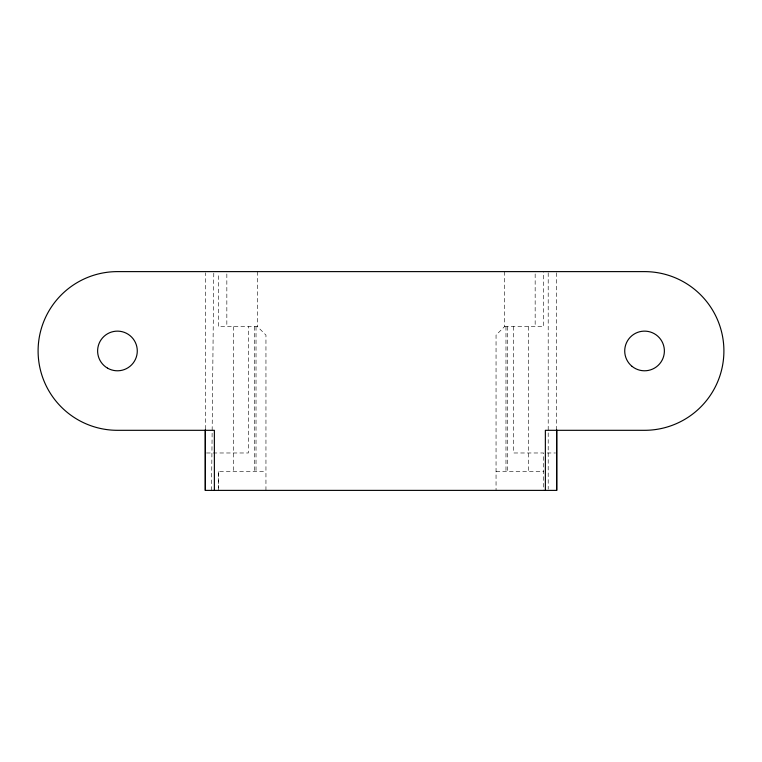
<?xml version="1.0" encoding="UTF-8"?>
<svg xmlns="http://www.w3.org/2000/svg" width="762" height="762" viewBox="0 0 762 762"><rect width="100%" height="100%" fill="white"/><g stroke="black" fill="none" stroke-linecap="round" stroke-linejoin="round"><path stroke-width="0.57" stroke-dasharray="3.81 2.86" d="M205.302 429.13L205.302 272.796M218.332 490.385L218.332 471.688L265.948 471.688M513.626 326.593L513.626 452.98L543.668 452.98L543.668 490.385M211.531 490.385L213.789 272.806M504.558 271.615L504.558 326.593L496.052 335.099L496.052 490.385M265.948 490.385L265.948 335.09L257.442 326.593L218.332 326.584L218.332 273.949M504.558 326.593L543.668 326.584L543.668 271.615M206.464 452.98L248.374 452.98L248.374 326.593M547.221 452.98L555.517 452.98M496.052 471.688L543.668 471.688M556.698 272.796L556.698 429.13M548.202 272.806L548.202 489.194M535.162 273.949L535.162 326.584M528.647 326.593L528.647 471.688M507.387 326.593L507.387 471.688M505.978 326.593L505.978 471.688M257.442 271.615L257.442 326.593M256.022 326.593L256.022 471.688M254.613 326.593L254.613 471.688M233.353 326.593L233.353 471.688M226.838 273.949L226.838 326.593M218.332 471.688L218.332 488.051"/><path stroke-width="1.14" d="M556.698 429.749L556.698 490.385L205.302 490.385L205.302 429.749M556.698 490.385L556.698 430.311M545.363 490.385L545.363 430.311L644.547 430.311A79.353 79.353 0 0 0 723.9 350.958A79.353 79.353 0 0 0 644.547 271.615L117.453 271.615A79.353 79.353 0 0 0 38.1 350.958A79.353 79.353 0 0 0 117.453 430.311L214.37 430.311L214.37 490.385M205.302 430.311L205.302 490.385M107.528 368.141A19.841 19.841 0 0 0 137.284 350.958A19.841 19.841 0 0 0 107.528 333.785A19.841 19.841 0 0 0 107.528 368.141M632.069 366.379A19.841 19.841 0 0 0 664.14 354.063A19.841 19.841 0 0 0 637.442 332.442A19.841 19.841 0 0 0 632.069 366.379"/></g></svg>
